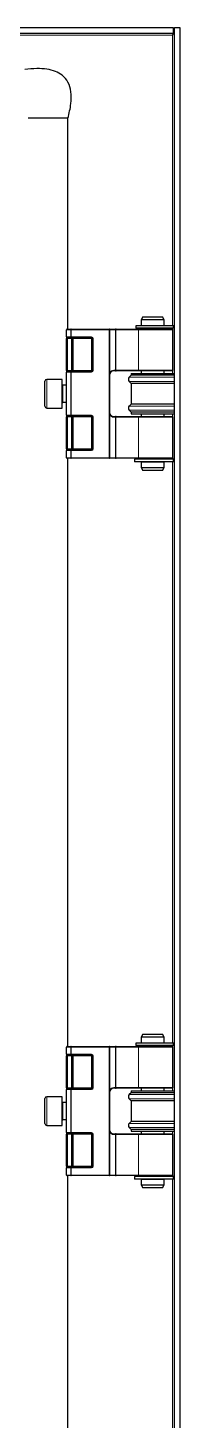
# Model space of a CAD drawing. Header units: millimetres. Extents: x -421 to 2398, y -1229 to 1219.
# Drawn here: x 468.2 to 521.1, y -33.7 to 451.5 of the extents above; entities that cross this region are included whole.
import ezdxf

# ---------------------------------------------------------------- set-up
doc = ezdxf.new("R2010")
doc.units = ezdxf.units.MM

msp = doc.modelspace()

# ---------------------------------------------------------------- linework, layer by layer
at = {"color": 7, "linetype": 'Continuous', "lineweight": 25}
for p, q in [((518.84, 451.55), (128.44, 451.55)), ((518.84, 449.55), (518.84, 451.55)), ((521.14, 451.55), (519.14, 451.55)), ((519.14, -703.45), (519.14, 451.55)), ((521.14, -703.45), (521.14, 451.55)), ((518.84, 449.55), (128.44, 449.55)), ((518.74, 449.55), (518.54, 448.95)), ((482.14, 346.55), (482.14, 420.05)), ((508.22, 350.8), (507.64, 349.8)), ((507.64, 349.8), (507.64, 347.8)), ((515.64, 349.8), (507.64, 349.8)), ((508.22, 350.8), (515.06, 350.8)), ((515.64, 349.8), (515.06, 350.8)), ((515.64, 347.8), (515.64, 349.8)), ((481.64, 343.85), (481.64, 346.35)), ((481.84, 346.55), (483.22, 346.55)), ((483.14, 346.35), (483.14, 343.85)), ((483.22, 346.55), (496.44, 346.55)), ((496.44, 346.55), (498.66, 346.55)), ((496.64, 346.35), (496.64, 301.75)), ((498.94, 346.55), (498.66, 346.55)), ((498.94, 346.55), (506.83, 346.55)), ((505.7, 347.75), (505.7, 346.85)), ((505.72, 347.75), (505.7, 347.75)), ((505.72, 346.85), (505.7, 346.85)), ((505.72, 347.75), (505.72, 346.85)), ((505.8, 347.75), (505.72, 347.75)), ((505.8, 346.85), (505.72, 346.85)), ((518.79, 347.75), (505.8, 347.75)), ((518.79, 346.85), (505.8, 346.85)), ((506.83, 346.55), (518.44, 346.55)), ((507.64, 347.8), (515.64, 347.8)), ((507.64, 346.8), (507.64, 346.55)), ((507.64, 346.8), (515.64, 346.8)), ((508.14, 347.8), (508.14, 347.75)), ((508.14, 346.85), (508.14, 346.8)), ((515.14, 347.75), (515.14, 347.8)), ((515.14, 346.8), (515.14, 346.85)), ((515.64, 346.55), (515.64, 346.8)), ((518.64, 332.25), (518.64, 346.35)), ((518.79, 346.85), (518.79, 347.75)), ((481.64, 343.85), (481.64, 343.25)), ((481.64, 332.15), (481.64, 343.25)), ((483.26, 343.55), (481.94, 343.55)), ((490.34, 343.55), (483.26, 343.55)), ((483.64, 332.15), (483.64, 343.25)), ((490.64, 332.15), (490.64, 343.25)), ((481.64, 332.15), (481.64, 331.55)), ((481.64, 316.55), (481.64, 331.55)), ((481.94, 331.85), (483.26, 331.85)), ((483.14, 331.55), (483.14, 316.55)), ((483.26, 331.85), (490.34, 331.85)), ((498.66, 332.05), (498.14, 332.05)), ((498.66, 332.05), (498.94, 332.05)), ((506.83, 332.05), (498.94, 332.05)), ((504.14, 330.45), (503.44, 329.76)), ((504.14, 331.05), (504.14, 330.45)), ((504.14, 331.05), (519.14, 331.05)), ((519.14, 330.45), (504.14, 330.45)), ((518.44, 332.05), (506.83, 332.05)), ((507.64, 332.05), (507.64, 331.05)), ((515.64, 331.05), (515.64, 332.05)), ((474.14, 324.05), (474.14, 328.45)), ((480.14, 329.05), (474.74, 329.05)), ((480.14, 324.05), (480.14, 329.05)), ((481.64, 327.05), (480.39, 327.05)), ((503.44, 328.33), (504.14, 327.65)), ((504.14, 327.65), (504.14, 320.45)), ((519.14, 327.65), (504.14, 327.65)), ((474.14, 319.65), (474.14, 324.05)), ((480.14, 319.05), (480.14, 324.05)), ((480.39, 321.05), (481.64, 321.05)), ((504.14, 320.45), (503.44, 319.76)), ((519.14, 320.45), (504.14, 320.45)), ((474.74, 319.05), (480.14, 319.05)), ((481.64, 316.55), (481.64, 315.95)), ((481.64, 304.85), (481.64, 315.95)), ((483.26, 316.25), (481.94, 316.25)), ((490.34, 316.25), (483.26, 316.25)), ((483.64, 304.85), (483.64, 315.95)), ((490.64, 304.85), (490.64, 315.95)), ((498.14, 316.05), (498.66, 316.05)), ((498.94, 316.05), (498.66, 316.05)), ((498.94, 316.05), (506.83, 316.05)), ((503.44, 318.34), (504.14, 317.65)), ((504.14, 317.65), (504.14, 317.05)), ((519.14, 317.65), (504.14, 317.65)), ((504.14, 317.05), (519.14, 317.05)), ((506.83, 316.05), (518.44, 316.05)), ((507.64, 317.05), (507.64, 316.05)), ((515.64, 316.05), (515.64, 317.05)), ((518.64, 301.75), (518.64, 315.85)), ((481.64, 304.85), (481.64, 304.25)), ((481.64, 301.75), (481.64, 304.25)), ((483.22, 301.55), (481.84, 301.55)), ((481.94, 304.55), (483.26, 304.55)), ((482.14, 96.55), (482.14, 301.55)), ((483.14, 304.25), (483.14, 301.75)), ((496.44, 301.55), (483.22, 301.55)), ((483.26, 304.55), (490.34, 304.55)), ((498.66, 301.55), (496.44, 301.55)), ((498.66, 301.55), (498.94, 301.55)), ((506.83, 301.55), (498.94, 301.55)), ((505.27, 301.25), (505.27, 300.35)), ((505.32, 301.25), (505.27, 301.25)), ((518.79, 301.25), (505.32, 301.25)), ((518.44, 301.55), (506.83, 301.55)), ((507.64, 301.55), (507.64, 301.3)), ((507.64, 301.3), (515.64, 301.3)), ((508.14, 301.3), (508.14, 301.25)), ((515.14, 301.25), (515.14, 301.3)), ((515.64, 301.3), (515.64, 301.55)), ((518.79, 300.35), (518.79, 301.25)), ((505.32, 300.35), (505.27, 300.35)), ((518.79, 300.35), (505.32, 300.35)), ((507.64, 300.3), (507.64, 298.3)), ((507.64, 300.3), (515.64, 300.3)), ((507.64, 298.3), (508.22, 297.3)), ((507.64, 298.3), (512.17, 298.3)), ((508.14, 300.35), (508.14, 300.3)), ((512.1, 297.3), (508.22, 297.3)), ((515.06, 297.3), (512.1, 297.3)), ((512.17, 298.3), (515.64, 298.3)), ((515.06, 297.3), (515.64, 298.3)), ((515.14, 300.3), (515.14, 300.35)), ((515.64, 298.3), (515.64, 300.3)), ((505.7, 97.75), (505.7, 96.85)), ((505.72, 97.75), (505.7, 97.75)), ((505.72, 97.75), (505.72, 96.85)), ((505.8, 97.75), (505.72, 97.75)), ((518.79, 97.75), (505.8, 97.75)), ((508.22, 100.8), (507.64, 99.8)), ((507.64, 99.8), (507.64, 97.8)), ((515.64, 99.8), (507.64, 99.8)), ((507.64, 97.8), (515.64, 97.8)), ((508.14, 97.8), (508.14, 97.75)), ((508.22, 100.8), (515.06, 100.8)), ((515.64, 99.8), (515.06, 100.8)), ((515.14, 97.75), (515.14, 97.8)), ((515.64, 97.8), (515.64, 99.8)), ((518.79, 96.85), (518.79, 97.75)), ((481.64, 93.85), (481.64, 96.35)), ((481.64, 93.85), (481.64, 93.25)), ((481.64, 82.15), (481.64, 93.25)), ((481.84, 96.55), (483.22, 96.55)), ((483.26, 93.55), (481.94, 93.55)), ((483.14, 96.35), (483.14, 93.85)), ((483.22, 96.55), (496.44, 96.55)), ((490.34, 93.55), (483.26, 93.55)), ((483.64, 82.15), (483.64, 93.25)), ((490.64, 82.15), (490.64, 93.25)), ((496.44, 96.55), (498.66, 96.55)), ((496.64, 96.35), (496.64, 51.75)), ((498.94, 96.55), (498.66, 96.55)), ((498.94, 96.55), (506.83, 96.55)), ((505.72, 96.85), (505.7, 96.85)), ((505.8, 96.85), (505.72, 96.85)), ((518.79, 96.85), (505.8, 96.85)), ((506.83, 96.55), (518.44, 96.55)), ((507.64, 96.8), (507.64, 96.55)), ((507.64, 96.8), (515.64, 96.8)), ((508.14, 96.85), (508.14, 96.8)), ((515.14, 96.8), (515.14, 96.85)), ((515.64, 96.55), (515.64, 96.8)), ((518.64, 82.25), (518.64, 96.35)), ((474.14, 74.05), (474.14, 78.45)), ((480.14, 79.05), (474.74, 79.05)), ((480.14, 74.05), (480.14, 79.05)), ((481.64, 82.15), (481.64, 81.55)), ((481.64, 66.55), (481.64, 81.55)), ((481.94, 81.85), (483.26, 81.85)), ((483.14, 81.55), (483.14, 66.55)), ((483.26, 81.85), (490.34, 81.85)), ((498.66, 82.05), (498.14, 82.05)), ((498.66, 82.05), (498.94, 82.05)), ((506.83, 82.05), (498.94, 82.05)), ((504.14, 80.45), (503.44, 79.76)), ((503.44, 78.33), (504.14, 77.65)), ((504.14, 81.05), (504.14, 80.45)), ((504.14, 81.05), (519.14, 81.05)), ((519.14, 80.45), (504.14, 80.45)), ((504.14, 77.65), (504.14, 70.45)), ((519.14, 77.65), (504.14, 77.65)), ((518.44, 82.05), (506.83, 82.05)), ((507.64, 82.05), (507.64, 81.05)), ((515.64, 81.05), (515.64, 82.05)), ((474.14, 69.65), (474.14, 74.05)), ((480.14, 69.05), (480.14, 74.05)), ((481.64, 77.05), (480.39, 77.05)), ((474.74, 69.05), (480.14, 69.05)), ((480.39, 71.05), (481.64, 71.05)), ((504.14, 70.45), (503.44, 69.76)), ((503.44, 68.34), (504.14, 67.65)), ((519.14, 70.45), (504.14, 70.45)), ((481.64, 66.55), (481.64, 65.95)), ((481.64, 54.85), (481.64, 65.95)), ((483.26, 66.25), (481.94, 66.25)), ((490.34, 66.25), (483.26, 66.25)), ((483.64, 54.85), (483.64, 65.95)), ((490.64, 54.85), (490.64, 65.95)), ((498.14, 66.05), (498.66, 66.05)), ((498.94, 66.05), (498.66, 66.05)), ((498.94, 66.05), (506.83, 66.05)), ((504.14, 67.65), (504.14, 67.05)), ((519.14, 67.65), (504.14, 67.65)), ((504.14, 67.05), (519.14, 67.05)), ((506.83, 66.05), (518.44, 66.05)), ((507.64, 67.05), (507.64, 66.05)), ((515.64, 66.05), (515.64, 67.05)), ((518.64, 51.75), (518.64, 65.85)), ((481.64, 54.85), (481.64, 54.25)), ((481.64, 51.75), (481.64, 54.25)), ((481.94, 54.55), (483.26, 54.55)), ((483.14, 54.25), (483.14, 51.75)), ((483.26, 54.55), (490.34, 54.55)), ((483.22, 51.55), (481.84, 51.55)), ((482.14, -303.45), (482.14, 51.55)), ((496.44, 51.55), (483.22, 51.55)), ((498.66, 51.55), (496.44, 51.55)), ((498.66, 51.55), (498.94, 51.55)), ((506.83, 51.55), (498.94, 51.55)), ((505.27, 51.25), (505.27, 50.35)), ((505.32, 51.25), (505.27, 51.25)), ((505.32, 50.35), (505.27, 50.35)), ((518.79, 51.25), (505.32, 51.25)), ((518.79, 50.35), (505.32, 50.35)), ((518.44, 51.55), (506.83, 51.55)), ((507.64, 51.55), (507.64, 51.3)), ((507.64, 51.3), (515.64, 51.3)), ((507.64, 50.3), (507.64, 48.3)), ((507.64, 50.3), (515.64, 50.3)), ((508.14, 51.3), (508.14, 51.25)), ((508.14, 50.35), (508.14, 50.3)), ((515.14, 51.25), (515.14, 51.3)), ((515.14, 50.3), (515.14, 50.35)), ((515.64, 51.3), (515.64, 51.55)), ((515.64, 48.3), (515.64, 50.3)), ((518.79, 50.35), (518.79, 51.25)), ((507.64, 48.3), (508.22, 47.3)), ((507.64, 48.3), (512.17, 48.3)), ((512.1, 47.3), (508.22, 47.3)), ((515.06, 47.3), (512.1, 47.3)), ((512.17, 48.3), (515.64, 48.3)), ((515.06, 47.3), (515.64, 48.3))]:
    msp.add_line(p, q, dxfattribs=at)
at = {"color": 8, "linetype": 'Continuous', "lineweight": 18}
for p, q in [((423.11, 448.95), (518.54, 448.95)), ((518.54, 448.95), (518.54, 347.75)), ((483.14, 346.35), (481.64, 346.35)), ((496.44, 346.35), (483.14, 346.35)), ((496.44, 346.35), (496.44, 346.55)), ((496.44, 301.75), (496.44, 346.35)), ((496.44, 346.35), (496.64, 346.35)), ((498.66, 346.35), (496.64, 346.35)), ((498.66, 346.55), (498.66, 346.35)), ((498.8, 346.35), (498.66, 346.35)), ((498.66, 332.25), (498.66, 346.35)), ((506.69, 346.35), (498.8, 346.35)), ((498.8, 346.35), (498.8, 332.25)), ((505.8, 346.85), (505.8, 347.75)), ((518.64, 346.35), (506.69, 346.35)), ((506.69, 332.25), (506.69, 346.35)), ((518.54, 346.85), (518.54, 346.52)), ((481.64, 343.85), (483.14, 343.85)), ((481.94, 343.25), (481.64, 343.25)), ((481.94, 343.55), (481.94, 343.25)), ((483.34, 343.25), (481.94, 343.25)), ((481.94, 343.25), (481.94, 332.15)), ((483.14, 343.85), (490.34, 343.85)), ((483.34, 343.55), (483.34, 343.25)), ((483.64, 343.25), (483.34, 343.25)), ((483.34, 332.15), (483.34, 343.25)), ((483.94, 343.25), (483.64, 343.25)), ((483.94, 343.25), (483.94, 343.55)), ((490.34, 343.25), (483.94, 343.25)), ((483.94, 343.25), (483.94, 332.15)), ((490.34, 343.85), (490.34, 343.55)), ((490.34, 343.25), (490.34, 343.55)), ((490.64, 343.25), (490.34, 343.25)), ((490.34, 332.15), (490.34, 343.25)), ((490.94, 343.25), (490.64, 343.25)), ((490.94, 343.25), (490.94, 332.15)), ((481.94, 332.15), (481.64, 332.15)), ((483.14, 331.55), (481.64, 331.55)), ((481.94, 332.15), (481.94, 331.85)), ((481.94, 332.15), (483.34, 332.15)), ((490.34, 331.55), (483.14, 331.55)), ((483.34, 332.15), (483.34, 331.85)), ((483.64, 332.15), (483.34, 332.15)), ((483.94, 332.15), (483.64, 332.15)), ((483.94, 331.85), (483.94, 332.15)), ((483.94, 332.15), (490.34, 332.15)), ((490.34, 331.85), (490.34, 332.15)), ((490.64, 332.15), (490.34, 332.15)), ((490.34, 331.85), (490.34, 331.55)), ((490.94, 332.15), (490.64, 332.15)), ((498.14, 332.25), (498.66, 332.25)), ((498.14, 332.25), (498.14, 332.05)), ((498.8, 332.25), (498.66, 332.25)), ((498.66, 332.25), (498.66, 332.05)), ((498.8, 332.25), (506.69, 332.25)), ((506.69, 332.25), (518.64, 332.25)), ((518.54, 332.08), (518.54, 331.05)), ((474.74, 329.05), (474.74, 324.05)), ((480.39, 327.05), (480.39, 321.05)), ((519.14, 329.76), (503.44, 329.76)), ((519.14, 328.33), (503.44, 328.33)), ((474.74, 324.05), (474.74, 319.05)), ((481.64, 316.55), (483.14, 316.55)), ((481.94, 315.95), (481.64, 315.95)), ((481.94, 315.95), (481.94, 316.25)), ((483.34, 315.95), (481.94, 315.95)), ((481.94, 315.95), (481.94, 304.85)), ((483.14, 316.55), (490.34, 316.55)), ((483.34, 315.95), (483.34, 316.25)), ((483.34, 304.85), (483.34, 315.95)), ((483.34, 315.95), (483.64, 315.95)), ((483.64, 315.95), (483.94, 315.95)), ((483.94, 315.95), (483.94, 316.25)), ((490.34, 315.95), (483.94, 315.95)), ((483.94, 315.95), (483.94, 304.85)), ((490.34, 316.25), (490.34, 316.55)), ((490.34, 315.95), (490.34, 316.25)), ((490.34, 304.85), (490.34, 315.95)), ((490.34, 315.95), (490.64, 315.95)), ((490.64, 315.95), (490.94, 315.95)), ((490.94, 315.95), (490.94, 304.85)), ((498.14, 316.05), (498.14, 315.85)), ((498.66, 315.85), (498.14, 315.85)), ((498.66, 316.05), (498.66, 315.85)), ((498.66, 301.75), (498.66, 315.85)), ((498.66, 315.85), (498.8, 315.85)), ((506.69, 315.85), (498.8, 315.85)), ((498.8, 315.85), (498.8, 301.75)), ((519.14, 319.76), (503.44, 319.76)), ((519.14, 318.34), (503.44, 318.34)), ((518.64, 315.85), (506.69, 315.85)), ((506.69, 301.75), (506.69, 315.85)), ((518.54, 317.05), (518.54, 316.02)), ((481.64, 304.85), (481.94, 304.85)), ((483.14, 304.25), (481.64, 304.25)), ((481.64, 301.75), (483.14, 301.75)), ((481.94, 304.55), (481.94, 304.85)), ((481.94, 304.85), (483.34, 304.85)), ((490.34, 304.25), (483.14, 304.25)), ((483.14, 301.75), (496.44, 301.75)), ((483.34, 304.55), (483.34, 304.85)), ((483.64, 304.85), (483.34, 304.85)), ((483.94, 304.85), (483.64, 304.85)), ((483.94, 304.55), (483.94, 304.85)), ((483.94, 304.85), (490.34, 304.85)), ((490.34, 304.55), (490.34, 304.85)), ((490.64, 304.85), (490.34, 304.85)), ((490.34, 304.25), (490.34, 304.55)), ((490.94, 304.85), (490.64, 304.85)), ((496.44, 301.55), (496.44, 301.75)), ((496.64, 301.75), (496.44, 301.75)), ((496.64, 301.75), (498.66, 301.75)), ((498.66, 301.75), (498.8, 301.75)), ((498.66, 301.75), (498.66, 301.55)), ((498.8, 301.75), (506.69, 301.75)), ((505.32, 300.35), (505.32, 301.25)), ((506.69, 301.75), (518.64, 301.75)), ((518.54, 301.58), (518.54, 301.25)), ((518.54, 300.35), (518.54, 97.75)), ((505.8, 96.85), (505.8, 97.75)), ((483.14, 96.35), (481.64, 96.35)), ((481.64, 93.85), (483.14, 93.85)), ((481.94, 93.25), (481.64, 93.25)), ((481.94, 93.55), (481.94, 93.25)), ((483.34, 93.25), (481.94, 93.25)), ((481.94, 93.25), (481.94, 82.15)), ((496.44, 96.35), (483.14, 96.35)), ((483.14, 93.85), (490.34, 93.85)), ((483.34, 93.55), (483.34, 93.25)), ((483.64, 93.25), (483.34, 93.25)), ((483.34, 82.15), (483.34, 93.25)), ((483.94, 93.25), (483.64, 93.25)), ((483.94, 93.25), (483.94, 93.55)), ((490.34, 93.25), (483.94, 93.25)), ((483.94, 93.25), (483.94, 82.15)), ((490.34, 93.85), (490.34, 93.55)), ((490.34, 93.25), (490.34, 93.55)), ((490.34, 82.15), (490.34, 93.25)), ((490.64, 93.25), (490.34, 93.25)), ((490.94, 93.25), (490.64, 93.25)), ((490.94, 93.25), (490.94, 82.15)), ((496.44, 96.35), (496.44, 96.55)), ((496.44, 51.75), (496.44, 96.35)), ((496.44, 96.35), (496.64, 96.35)), ((498.66, 96.35), (496.64, 96.35)), ((498.66, 96.55), (498.66, 96.35)), ((498.8, 96.35), (498.66, 96.35)), ((498.66, 82.25), (498.66, 96.35)), ((506.69, 96.35), (498.8, 96.35)), ((498.8, 96.35), (498.8, 82.25)), ((518.64, 96.35), (506.69, 96.35)), ((506.69, 82.25), (506.69, 96.35)), ((518.54, 96.85), (518.54, 96.52)), ((474.74, 79.05), (474.74, 74.05)), ((481.94, 82.15), (481.64, 82.15)), ((483.14, 81.55), (481.64, 81.55)), ((481.94, 82.15), (483.34, 82.15)), ((481.94, 82.15), (481.94, 81.85)), ((490.34, 81.55), (483.14, 81.55)), ((483.34, 82.15), (483.34, 81.85)), ((483.64, 82.15), (483.34, 82.15)), ((483.94, 82.15), (483.64, 82.15)), ((483.94, 81.85), (483.94, 82.15)), ((483.94, 82.15), (490.34, 82.15)), ((490.34, 81.85), (490.34, 82.15)), ((490.64, 82.15), (490.34, 82.15)), ((490.34, 81.85), (490.34, 81.55)), ((490.94, 82.15), (490.64, 82.15)), ((498.14, 82.25), (498.66, 82.25)), ((498.14, 82.25), (498.14, 82.05)), ((498.8, 82.25), (498.66, 82.25)), ((498.66, 82.25), (498.66, 82.05)), ((498.8, 82.25), (506.69, 82.25)), ((519.14, 79.76), (503.44, 79.76)), ((519.14, 78.33), (503.44, 78.33)), ((506.69, 82.25), (518.64, 82.25)), ((518.54, 82.08), (518.54, 81.05)), ((474.74, 74.05), (474.74, 69.05)), ((480.39, 77.05), (480.39, 71.05)), ((519.14, 69.76), (503.44, 69.76)), ((519.14, 68.34), (503.44, 68.34)), ((481.64, 66.55), (483.14, 66.55)), ((481.94, 65.95), (481.64, 65.95)), ((481.94, 65.95), (481.94, 66.25)), ((483.34, 65.95), (481.94, 65.95)), ((481.94, 65.95), (481.94, 54.85)), ((483.14, 66.55), (490.34, 66.55)), ((483.34, 65.95), (483.34, 66.25)), ((483.34, 65.95), (483.64, 65.95)), ((483.34, 54.85), (483.34, 65.95)), ((483.64, 65.95), (483.94, 65.95)), ((483.94, 65.95), (483.94, 66.25)), ((490.34, 65.95), (483.94, 65.95)), ((483.94, 65.95), (483.94, 54.85)), ((490.34, 66.25), (490.34, 66.55)), ((490.34, 65.95), (490.34, 66.25)), ((490.34, 54.85), (490.34, 65.95)), ((490.34, 65.95), (490.64, 65.95)), ((490.64, 65.95), (490.94, 65.95)), ((490.94, 65.95), (490.94, 54.85)), ((498.14, 66.05), (498.14, 65.85)), ((498.66, 65.85), (498.14, 65.85)), ((498.66, 66.05), (498.66, 65.85)), ((498.66, 65.85), (498.8, 65.85)), ((498.66, 51.75), (498.66, 65.85)), ((506.69, 65.85), (498.8, 65.85)), ((498.8, 65.85), (498.8, 51.75)), ((506.69, 51.75), (506.69, 65.85)), ((518.64, 65.85), (506.69, 65.85)), ((518.54, 67.05), (518.54, 66.02)), ((481.64, 54.85), (481.94, 54.85)), ((483.14, 54.25), (481.64, 54.25)), ((481.94, 54.55), (481.94, 54.85)), ((481.94, 54.85), (483.34, 54.85)), ((490.34, 54.25), (483.14, 54.25)), ((483.34, 54.55), (483.34, 54.85)), ((483.64, 54.85), (483.34, 54.85)), ((483.94, 54.85), (483.64, 54.85)), ((483.94, 54.55), (483.94, 54.85)), ((483.94, 54.85), (490.34, 54.85)), ((490.34, 54.55), (490.34, 54.85)), ((490.64, 54.85), (490.34, 54.85)), ((490.34, 54.25), (490.34, 54.55)), ((490.94, 54.85), (490.64, 54.85)), ((481.64, 51.75), (483.14, 51.75)), ((483.14, 51.75), (496.44, 51.75)), ((496.44, 51.55), (496.44, 51.75)), ((496.64, 51.75), (496.44, 51.75)), ((496.64, 51.75), (498.66, 51.75)), ((498.66, 51.75), (498.66, 51.55)), ((498.66, 51.75), (498.8, 51.75)), ((498.8, 51.75), (506.69, 51.75)), ((505.32, 50.35), (505.32, 51.25)), ((506.69, 51.75), (518.64, 51.75)), ((518.54, 51.58), (518.54, 51.25)), ((518.54, 50.35), (518.54, -302.25))]:
    msp.add_line(p, q, dxfattribs=at)
at = {"color": 7, "linetype": 'Continuous', "lineweight": 25}
for centre, radius, start, end in [((481.84, 346.35), 0.2, 90, 180), ((496.44, 346.35), 0.2, 0, 90), ((518.44, 346.35), 0.2, 0, 90), ((481.94, 343.85), 0.3, 180, 270), ((483.34, 343.25), 0.3, 0, 90), ((490.34, 343.25), 0.3, 0, 90), ((481.94, 331.55), 0.3, 90, 180), ((483.34, 332.15), 0.3, 270, 0), ((490.34, 332.15), 0.3, 270, 0), ((498.14, 330.55), 1.5, 90, 180), ((518.44, 332.25), 0.2, 270, 0), ((474.74, 328.45), 0.6, 90, 180), ((480.39, 327.3), 0.25, 180, 270), ((504.14, 329.05), 1, 134.427, 225.573), ((480.39, 320.8), 0.25, 90, 180), ((474.74, 319.65), 0.6, 180, 270), ((481.94, 316.55), 0.3, 180, 270), ((483.34, 315.95), 0.3, 0, 90), ((490.34, 315.95), 0.3, 0, 90), ((498.14, 317.55), 1.5, 180, 270), ((504.14, 319.05), 1, 134.427, 225.573), ((518.44, 315.85), 0.2, 0, 90), ((481.94, 304.25), 0.3, 90, 180), ((481.84, 301.75), 0.2, 180, 270), ((483.34, 304.85), 0.3, 270, 0), ((490.34, 304.85), 0.3, 270, 0), ((496.44, 301.75), 0.2, 270, 0), ((518.44, 301.75), 0.2, 270, 0), ((481.84, 96.35), 0.2, 90, 180), ((481.94, 93.85), 0.3, 180, 270), ((483.34, 93.25), 0.3, 0, 90), ((490.34, 93.25), 0.3, 0, 90), ((496.44, 96.35), 0.2, 0, 90), ((518.44, 96.35), 0.2, 0, 90), ((474.74, 78.45), 0.6, 90, 180), ((481.94, 81.55), 0.3, 90, 180), ((483.34, 82.15), 0.3, 270, 0), ((490.34, 82.15), 0.3, 270, 0), ((498.14, 80.55), 1.5, 90, 180), ((504.14, 79.05), 1, 134.427, 225.573), ((518.44, 82.25), 0.2, 270, 0), ((480.39, 77.3), 0.25, 180, 270), ((474.74, 69.65), 0.6, 180, 270), ((480.39, 70.8), 0.25, 90, 180), ((504.14, 69.05), 1, 134.427, 225.573), ((481.94, 66.55), 0.3, 180, 270), ((483.34, 65.95), 0.3, 0, 90), ((490.34, 65.95), 0.3, 0, 90), ((498.14, 67.55), 1.5, 180, 270), ((518.44, 65.85), 0.2, 0, 90), ((481.94, 54.25), 0.3, 90, 180), ((483.34, 54.85), 0.3, 270, 0), ((490.34, 54.85), 0.3, 270, 0), ((481.84, 51.75), 0.2, 180, 270), ((496.44, 51.75), 0.2, 270, 0), ((518.44, 51.75), 0.2, 270, 0)]:
    msp.add_arc(centre, radius, start, end, dxfattribs=at)
at = {"color": 8, "linetype": 'Continuous', "lineweight": 18}
for centre, radius, start, end in [((498.98, 346.37), 0.179, 101.4218, 188.0495), ((506.87, 346.37), 0.179, 101.4218, 188.0495), ((490.34, 343.25), 0.6, 0, 90), ((490.34, 332.15), 0.6, 270, 0), ((498.14, 330.55), 1.7, 90, 151.9275), ((498.98, 332.22), 0.179, 171.9505, 258.5782), ((506.87, 332.22), 0.179, 171.9505, 258.5782), ((490.34, 315.95), 0.6, 0, 90), ((498.14, 317.55), 1.7, 208.0725, 270), ((498.98, 315.87), 0.179, 101.4218, 188.0495), ((506.87, 315.87), 0.179, 101.4218, 188.0495), ((490.34, 304.85), 0.6, 270, 0), ((498.98, 301.72), 0.179, 171.9505, 258.5782), ((506.87, 301.72), 0.179, 171.9505, 258.5782), ((490.34, 93.25), 0.6, 0, 90), ((498.98, 96.37), 0.179, 101.4218, 188.0495), ((506.87, 96.37), 0.179, 101.4218, 188.0495), ((490.34, 82.15), 0.6, 270, 0), ((498.14, 80.55), 1.7, 90, 151.9275), ((498.98, 82.22), 0.179, 171.9505, 258.5782), ((506.87, 82.22), 0.179, 171.9505, 258.5782), ((490.34, 65.95), 0.6, 0, 90), ((498.14, 67.55), 1.7, 208.0725, 270), ((498.98, 65.87), 0.179, 101.4218, 188.0495), ((506.87, 65.87), 0.179, 101.4218, 188.0495), ((490.34, 54.85), 0.6, 270, 0), ((498.98, 51.72), 0.179, 171.9505, 258.5782), ((506.87, 51.72), 0.179, 171.9505, 258.5782)]:
    msp.add_arc(centre, radius, start, end, dxfattribs=at)
at = {"color": 7, "linetype": 'Continuous', "lineweight": 25}
for centre, major_axis, start_param, end_param in [((483.22, 346.35), (0, 0.2), 0, 1.570796), ((483.26, 343.85), (0, 0.3), 1.570796, 3.141593), ((483.26, 331.55), (0, 0.3), 0, 1.570796), ((483.26, 316.55), (0, 0.3), 1.570796, 3.141593), ((483.26, 304.25), (0, 0.3), 0, 1.570796), ((483.22, 301.75), (0, 0.2), 1.570796, 3.141593), ((483.22, 96.35), (0, 0.2), 0, 1.570796), ((483.26, 93.85), (0, 0.3), 1.570796, 3.141593), ((483.26, 81.55), (0, 0.3), 0, 1.570796), ((483.26, 66.55), (0, 0.3), 1.570796, 3.141593), ((483.26, 54.25), (0, 0.3), 0, 1.570796), ((483.22, 51.75), (0, 0.2), 1.570796, 3.141593)]:
    msp.add_ellipse(centre, major_axis=major_axis, ratio=0.414214, start_param=start_param, end_param=end_param, dxfattribs=at)
for points, knots in [([(519.14, 451.55), (519.11, 451.12), (519.08, 450.56), (518.88, 450), (518.84, 449.87)], [0, 0, 0, 0, 0.773459, 1, 1, 1, 1]), ([(482.14, 420.05), (482.55, 421.73), (483.28, 424.77), (483.37, 429.08), (482.4, 432.63), (480.35, 435.08), (477.71, 436.51), (474.69, 437.25), (471.09, 437.46), (468.52, 437.19), (467.14, 437.05)], [0, 0, 0, 0, 0.176067, 0.318225, 0.435596, 0.543482, 0.633889, 0.737152, 0.858183, 1, 1, 1, 1]), ([(469.12, 420.05), (468.82, 420.05), (468.37, 420.05), (468.28, 420.05), (468.25, 420.05)], [0, 0, 0, 0, 0.649139, 1, 1, 1, 1])]:
    msp.add_open_spline(points, degree=3, knots=knots, dxfattribs=at)
for points in [[(518.54, 448.95), (518.57, 449.03), (518.62, 449.18), (518.69, 449.38), (518.77, 449.52), (518.82, 449.54), (518.84, 449.55)], [(471.57, 420.05), (471.09, 420.05), (470.11, 420.05), (469.45, 420.05), (469.12, 420.05)], [(475.14, 420.05), (474.51, 420.05), (473.26, 420.05), (472.13, 420.05), (471.57, 420.05)], [(478.71, 420.05), (478.15, 420.05), (477.02, 420.05), (475.77, 420.05), (475.14, 420.05)], [(481.16, 420.05), (480.83, 420.05), (480.17, 420.05), (479.19, 420.05), (478.71, 420.05)], [(482.14, 420.05), (482.1, 420.05), (482.01, 420.05), (481.45, 420.05), (481.16, 420.05)]]:
    msp.add_open_spline(points, degree=3, dxfattribs=at)

doc.saveas('drawing.dxf')
